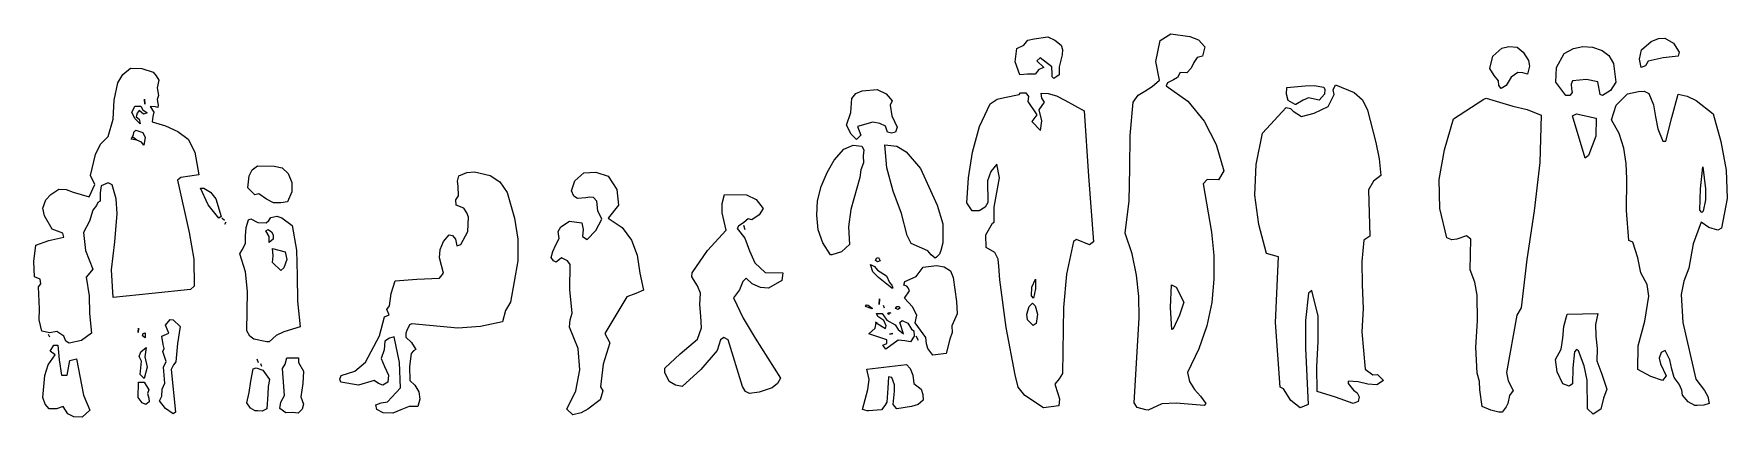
# Model space of a CAD drawing. Header units: metres. Extents: x 27.5 to 35.97, y 49.09 to 51.
import ezdxf

# ---------------------------------------------------------------- set-up
doc = ezdxf.new("R2010")
doc.units = ezdxf.units.M
doc.header["$MEASUREMENT"] = 0
doc.layers.add('PIBITOS', color=8, linetype='Continuous')

msp = doc.modelspace()

# ---------------------------------------------------------------- linework, layer by layer
at = {"layer": 'PIBITOS', "linetype": 'Continuous'}
for points in [[(32.6044, 50.7784), (32.5959, 50.7874), (32.5962, 50.8027), (32.5948, 50.8378), (32.5367, 50.8829), (32.5188, 50.8679), (32.5553, 50.8343), (32.5288, 50.8239), (32.5107, 50.8002), (32.4735, 50.801), (32.434, 50.7975), (32.4113, 50.8616), (32.4194, 50.9293), (32.4548, 50.946), (32.475, 50.9697), (32.5059, 50.9778), (32.574, 50.9872), (32.6087, 50.9711), (32.641, 50.9463), (32.6471, 50.9243), (32.6465, 50.898), (32.632, 50.837), (32.6312, 50.7976), (32.62, 50.789), (32.6044, 50.7784)], [(33.0651, 49.121), (33.0215, 49.1329), (33.0067, 49.1574), (33.0314, 49.5818), (33.0294, 49.6891), (33.0186, 49.7945), (32.9969, 49.9023), (32.962, 50.0061), (32.9809, 50.1677), (32.9844, 50.3298), (32.9859, 50.494), (33.0005, 50.6602), (33.0254, 50.6947), (33.0587, 50.7158), (33.0964, 50.7391), (33.1322, 50.7712), (33.1145, 50.8636), (33.1365, 50.9682), (33.1899, 51.0021), (33.2838, 50.9891), (33.3272, 50.9728), (33.3593, 50.937), (33.3473, 50.8913), (33.3209, 50.8831), (33.305, 50.8593), (33.2912, 50.8312), (33.2688, 50.8076), (33.236, 50.8083), (33.2223, 50.7845), (33.2023, 50.7718), (33.1735, 50.7571), (33.1666, 50.7419), (33.2744, 50.6651), (33.3554, 50.5647), (33.4164, 50.4495), (33.4551, 50.3172), (33.4278, 50.2718), (33.3709, 50.273), (33.3507, 50.2516), (33.3936, 50.0097), (33.4041, 49.8933), (33.4037, 49.7751), (33.3946, 49.6592), (33.3701, 49.5414), (33.3303, 49.4262), (33.273, 49.3092), (33.2829, 49.263), (33.3083, 49.223), (33.3382, 49.1895), (33.3637, 49.1539), (33.3569, 49.143), (33.217, 49.1549), (33.1446, 49.1521), (33.076, 49.1208), (33.0651, 49.121)], [(35.5409, 50.8341), (35.5331, 50.8759), (35.5429, 50.9216), (35.592, 50.9644), (35.6274, 50.9789), (35.6603, 50.9804), (35.7035, 50.9553), (35.731, 50.9109), (35.7262, 50.8913), (35.6515, 50.882), (35.5767, 50.8661), (35.563, 50.8423), (35.5409, 50.8341)], [(34.842, 50.729), (34.8292, 50.7446), (34.8275, 50.7666), (34.8062, 50.7933), (34.7851, 50.8289), (34.7996, 50.8899), (34.8443, 50.9305), (34.8795, 50.9385), (34.9211, 50.9354), (34.9512, 50.9106), (34.9787, 50.8684), (34.9825, 50.8398), (34.9729, 50.8006), (34.9489, 50.8077), (34.9248, 50.8082), (34.8915, 50.7849), (34.8665, 50.7438), (34.842, 50.729)], [(35.1851, 50.693), (35.1654, 50.6934), (35.1143, 50.7602), (35.1182, 50.8346), (35.1569, 50.9039), (35.2035, 50.9291), (35.2497, 50.9391), (35.2978, 50.9358), (35.3457, 50.9194), (35.3802, 50.8946), (35.4034, 50.8546), (35.4144, 50.7602), (35.3872, 50.7192), (35.3473, 50.6938), (35.3364, 50.6984), (35.3247, 50.7622), (35.268, 50.7744), (35.1977, 50.7672), (35.1908, 50.7498), (35.1925, 50.7279), (35.1964, 50.7081), (35.1851, 50.693)], [(27.6817, 49.4546), (27.6644, 49.4659), (27.654, 49.4902), (27.6194, 49.5129), (27.5842, 49.5071), (27.545, 49.5145), (27.5309, 49.5718), (27.5321, 49.6265), (27.528, 49.7362), (27.5393, 49.7512), (27.5354, 49.7754), (27.5072, 49.787), (27.5045, 49.8637), (27.515, 49.9445), (27.5791, 49.9694), (27.6539, 49.9853), (27.65, 50.0051), (27.5957, 50.026), (27.5577, 50.0926), (27.5498, 50.13), (27.5639, 50.1713), (27.5886, 50.1992), (27.6286, 50.2246), (27.6658, 50.2238), (27.7005, 50.2099), (27.781, 50.1862), (27.8087, 50.2491), (27.7878, 50.2934), (27.812, 50.398), (27.8373, 50.45), (27.8753, 50.4886), (27.9014, 50.5756), (27.9056, 50.6697), (27.9251, 50.7569), (27.9501, 50.798), (27.988, 50.83), (28.045, 50.8287), (28.1015, 50.81), (28.1164, 50.7921), (28.1291, 50.7699), (28.1217, 50.7329), (28.1274, 50.6933), (28.1204, 50.6737), (28.1263, 50.6451), (28.1239, 50.6342), (28.113, 50.6367), (28.0868, 50.6394), (28.1037, 50.6106), (28.0988, 50.5888), (28.096, 50.5626), (28.1635, 50.5414), (28.2242, 50.5137), (28.2759, 50.4754), (28.3095, 50.4111), (28.3289, 50.2968), (28.2388, 50.2834), (28.2232, 50.2706), (28.2809, 50.0087), (28.3043, 49.8745), (28.3057, 49.7409), (28.2878, 49.7238), (28.0968, 49.7039), (27.9014, 49.6841), (27.8935, 49.8223), (27.9097, 49.9621), (27.9216, 50.1042), (27.9166, 50.1766), (27.8963, 50.2472), (27.8768, 50.2564), (27.8414, 50.2418), (27.8363, 50.2069), (27.8353, 50.1653), (27.8243, 50.159), (27.8173, 50.1438), (27.7993, 50.1201), (27.7828, 50.0657), (27.753, 50.0094), (27.762, 49.9194), (27.7993, 49.8244), (27.7836, 49.8072), (27.7656, 49.7857), (27.7811, 49.6911), (27.7835, 49.6035), (27.7923, 49.5047), (27.7433, 49.4685), (27.6817, 49.4546)], [(31.6186, 50.4738), (31.5907, 50.5007), (31.5676, 50.545), (31.5887, 50.6081), (31.5946, 50.6781), (31.6149, 50.7039), (31.6458, 50.7164), (31.7205, 50.7235), (31.766, 50.7028), (31.7959, 50.6671), (31.7866, 50.6454), (31.7942, 50.5926), (31.8214, 50.5351), (31.8122, 50.5112), (31.7923, 50.505), (31.7727, 50.5099), (31.7624, 50.5407), (31.7343, 50.5545), (31.6993, 50.5597), (31.6222, 50.5395), (31.6388, 50.4953), (31.6186, 50.4738)], [(33.8364, 49.1325), (33.789, 49.1686), (33.753, 49.2263), (33.7357, 49.2354), (33.7122, 49.558), (33.7282, 49.8862), (33.6672, 49.9029), (33.6288, 50.0483), (33.6101, 50.1955), (33.6157, 50.3487), (33.6477, 50.5057), (33.7666, 50.6345), (33.7884, 50.6296), (33.8012, 50.6162), (33.8423, 50.589), (33.9061, 50.6051), (33.977, 50.6386), (34.0068, 50.6993), (34.0007, 50.7213), (34.0122, 50.7473), (34.1056, 50.708), (34.1486, 50.6721), (34.1737, 50.6211), (34.2139, 50.4581), (34.2319, 50.3767), (34.2388, 50.2933), (34.2031, 50.2656), (34.1781, 50.2223), (34.1839, 49.99), (34.155, 49.971), (34.1439, 49.8639), (34.1457, 49.7477), (34.1518, 49.6293), (34.1448, 49.5112), (34.1604, 49.3246), (34.1993, 49.2975), (34.2234, 49.2992), (34.2534, 49.2678), (34.2201, 49.2467), (34.1741, 49.2499), (34.1262, 49.2619), (34.0759, 49.2652), (34.0756, 49.2542), (34.1034, 49.2208), (34.1206, 49.2072), (34.1311, 49.1873), (34.1262, 49.1633), (34.1019, 49.1529), (34.0128, 49.1855), (33.9214, 49.2138), (33.9197, 49.3365), (33.9269, 49.4634), (33.9254, 49.5905), (33.8953, 49.7182), (33.8775, 49.7055), (33.8635, 49.5678), (33.8627, 49.4298), (33.8762, 49.1491), (33.8364, 49.1325)], [(33.8107, 50.6488), (33.7761, 50.6693), (33.7681, 50.7002), (33.7688, 50.733), (33.861, 50.7419), (33.907, 50.7431), (33.955, 50.7355), (33.9592, 50.7244), (33.9586, 50.7003), (33.9317, 50.6703), (33.8772, 50.6824), (33.8506, 50.6699), (33.8151, 50.6487), (33.8107, 50.6488)], [(35.8103, 49.1436), (35.7756, 49.1619), (35.7479, 49.1954), (35.744, 49.2196), (35.7316, 49.2505), (35.706, 49.2839), (35.6938, 49.3258), (35.6839, 49.372), (35.6608, 49.4186), (35.6409, 49.408), (35.6315, 49.3798), (35.6374, 49.3512), (35.6668, 49.2914), (35.6487, 49.2677), (35.59, 49.2887), (35.5251, 49.323), (35.5255, 49.4413), (35.5589, 49.5654), (35.5792, 49.6898), (35.5717, 49.7491), (35.5401, 49.8067), (35.5243, 49.8816), (35.4997, 49.961), (35.4802, 49.968), (35.4682, 50.1194), (35.4695, 50.2771), (35.4668, 50.3538), (35.4554, 50.4307), (35.4307, 50.5035), (35.3928, 50.5723), (35.4163, 50.6462), (35.4723, 50.702), (35.5273, 50.7139), (35.5558, 50.7154), (35.5797, 50.704), (35.6025, 50.6465), (35.6121, 50.5872), (35.624, 50.5278), (35.6489, 50.4659), (35.6642, 50.4655), (35.6953, 50.5831), (35.7264, 50.7007), (35.7721, 50.691), (35.8155, 50.6681), (35.9016, 50.6027), (35.9402, 50.4638), (35.9655, 50.3209), (35.9711, 50.1784), (35.9437, 50.03), (35.9238, 50.0195), (35.8803, 50.0336), (35.8415, 50.0608), (35.8018, 49.9521), (35.7794, 49.8299), (35.7539, 49.7648), (35.7415, 49.6993), (35.7493, 49.559), (35.8154, 49.2749), (35.8579, 49.2192), (35.8748, 49.1882), (35.8806, 49.153), (35.8541, 49.1449), (35.8212, 49.1434), (35.8103, 49.1436)], [(28.0367, 50.5529), (28.0109, 50.5776), (27.9941, 50.6086), (28.0101, 50.6411), (28.0386, 50.6405), (28.0492, 50.6227), (28.0707, 50.6069), (28.0531, 50.6008), (28.0316, 50.6188), (28.0203, 50.6059), (28.0155, 50.5863), (28.0306, 50.575), (28.0367, 50.5529)], [(28.0586, 50.651), (28.0569, 50.6752), (28.0586, 50.651)], [(32.5528, 49.1323), (32.4599, 49.1935), (32.4258, 49.2359), (32.4118, 49.2975), (32.3666, 49.5329), (32.3347, 49.7724), (32.3296, 49.8404), (32.326, 49.8755), (32.3092, 49.9088), (32.266, 49.9338), (32.2652, 49.9974), (32.2971, 50.0558), (32.306, 50.06), (32.3055, 50.1345), (32.3202, 50.2086), (32.3328, 50.2828), (32.319, 50.351), (32.2897, 50.3144), (32.2733, 50.2666), (32.2753, 50.1592), (32.2617, 50.1354), (32.2306, 50.1164), (32.1956, 50.1172), (32.1701, 50.1572), (32.1773, 50.2819), (32.1977, 50.4107), (32.2333, 50.5391), (32.2862, 50.6518), (32.3218, 50.6752), (32.357, 50.6831), (32.4318, 50.699), (32.4386, 50.7076), (32.4649, 50.707), (32.4776, 50.6892), (32.4748, 50.663), (32.5194, 50.5963), (32.5103, 50.5834), (32.4946, 50.564), (32.5374, 50.5193), (32.545, 50.5673), (32.5309, 50.6223), (32.558, 50.6612), (32.5453, 50.6812), (32.5415, 50.7054), (32.5765, 50.7046), (32.6179, 50.6927), (32.659, 50.6699), (32.7564, 50.6174), (32.7777, 50.2905), (32.8033, 49.9614), (32.7832, 49.9465), (32.7181, 49.9742), (32.7025, 49.9636), (32.6683, 49.8001), (32.6536, 49.6339), (32.6485, 49.3033), (32.6304, 49.2774), (32.6101, 49.2494), (32.6244, 49.203), (32.6326, 49.1766), (32.6296, 49.1416), (32.5528, 49.1323)], [(34.8304, 49.1105), (34.789, 49.1202), (34.7456, 49.1387), (34.7343, 49.2222), (34.733, 49.2638), (34.7208, 49.3057), (34.7149, 49.4351), (34.7222, 49.5663), (34.7206, 49.6956), (34.7089, 49.7594), (34.6862, 49.8212), (34.6896, 49.9745), (34.668, 49.9925), (34.6195, 49.976), (34.5953, 49.9722), (34.5692, 49.9815), (34.5353, 50.129), (34.5319, 50.2737), (34.5571, 50.4221), (34.6021, 50.5766), (34.7554, 50.6762), (34.7665, 50.6803), (34.8992, 50.6401), (34.9711, 50.6232), (35.0406, 50.5954), (35.0354, 50.3589), (35.0059, 50.1164), (34.9699, 49.8741), (34.9405, 49.6316), (34.9199, 49.5948), (34.8676, 49.309), (34.8755, 49.2672), (34.9007, 49.2185), (34.8826, 49.1926), (34.8751, 49.1533), (34.866, 49.136), (34.8457, 49.1102), (34.8304, 49.1105)], [(35.2615, 50.3802), (35.1982, 50.5919), (35.2182, 50.6024), (35.3163, 50.5805), (35.3143, 50.4908), (35.2771, 50.393), (35.2615, 50.3802)], [(28.054, 50.4452), (28.0434, 50.4608), (28.0195, 50.4701), (27.9911, 50.4751), (28.0026, 50.4967), (28.0051, 50.5098), (28.0141, 50.5206), (28.0488, 50.5089), (28.0614, 50.4845), (28.054, 50.4452)], [(28.0195, 50.4701), (28.0001, 50.4858)], [(31.4875, 49.8962), (31.4494, 49.9562), (31.4268, 50.0224), (31.4196, 50.0949), (31.4234, 50.1671), (31.4403, 50.239), (31.4703, 50.3084), (31.5068, 50.3712), (31.554, 50.4249), (31.6004, 50.4458), (31.6441, 50.4404), (31.6547, 50.4226), (31.6518, 50.392), (31.6532, 50.357), (31.6393, 50.3222), (31.6341, 50.2829), (31.5889, 50.124), (31.5782, 50.0366), (31.5829, 49.9489), (31.565, 49.9318), (31.5426, 49.9125), (31.4941, 49.8961), (31.4875, 49.8962)], [(32.0107, 49.8803), (31.9913, 49.8961), (31.9743, 49.9162), (31.8918, 49.953), (31.8708, 49.9929), (31.8426, 50.1031), (31.8012, 50.2157), (31.7688, 50.3325), (31.7603, 50.4466), (31.8194, 50.4409), (31.8669, 50.4114), (31.9374, 50.3288), (32.0209, 50.1451), (32.0495, 50.0525), (32.0496, 49.9561), (32.04, 49.9191), (32.033, 49.8995), (32.0174, 49.8845), (32.0107, 49.8803)], [(28.7026, 50.1571), (28.668, 50.1754), (28.6291, 50.2025), (28.6093, 50.1964), (28.575, 50.2322), (28.5807, 50.2912), (28.5967, 50.3215), (28.6235, 50.3428), (28.7067, 50.341), (28.7459, 50.3314), (28.776, 50.3044), (28.7946, 50.258), (28.7936, 50.212), (28.7728, 50.1621), (28.7398, 50.1563), (28.7026, 50.1571)], [(29.2511, 49.1067), (29.2186, 49.1227), (29.2148, 49.1469), (29.2413, 49.1573), (29.272, 49.161), (29.3371, 49.2318), (29.3334, 49.359), (29.3055, 49.4866), (29.2835, 49.4805), (29.2591, 49.4657), (29.2559, 49.422), (29.2418, 49.3785), (29.2584, 49.3387), (29.2772, 49.2945), (29.2742, 49.2595), (29.2498, 49.2447), (29.2281, 49.2539), (29.2065, 49.2676), (29.1271, 49.2452), (29.0398, 49.2603), (29.0336, 49.2758), (29.0406, 49.2931), (29.109, 49.3157), (29.1625, 49.3605), (29.2334, 49.4926), (29.2573, 49.5863), (29.2817, 49.5967), (29.2691, 49.6232), (29.2827, 49.6426), (29.2906, 49.7038), (29.3117, 49.7669), (29.4192, 49.7754), (29.5332, 49.7795), (29.5535, 49.8053), (29.5333, 49.8824), (29.5364, 49.924), (29.5526, 49.9631), (29.5818, 49.9975), (29.5971, 49.9928), (29.612, 49.9749), (29.62, 49.9419), (29.6399, 49.948), (29.6742, 50.013), (29.678, 50.0852), (29.6697, 50.1072), (29.6549, 50.1295), (29.6158, 50.1457), (29.6142, 50.172), (29.6277, 50.1914), (29.6266, 50.2396), (29.6228, 50.266), (29.63, 50.2921), (29.6698, 50.3088), (29.7071, 50.3123), (29.7855, 50.2931), (29.8352, 50.2613), (29.8713, 50.2079), (29.9079, 50.0801), (29.9252, 49.9746), (29.9251, 49.8672), (29.8876, 49.66), (29.8626, 49.6189), (29.8482, 49.5623), (29.7382, 49.5384), (29.6241, 49.53), (29.3946, 49.5526), (29.3835, 49.5462), (29.3697, 49.5181), (29.3651, 49.505), (29.3646, 49.4853), (29.3925, 49.4584), (29.4136, 49.4229), (29.4025, 49.4166), (29.3913, 49.4037), (29.3833, 49.3381), (29.3839, 49.268), (29.4097, 49.2456), (29.4287, 49.2123), (29.4344, 49.1749), (29.4249, 49.1379), (29.3811, 49.1389), (29.3391, 49.1223), (29.2993, 49.1056), (29.2511, 49.1067)], [(30.1994, 49.0967), (30.1694, 49.1258), (30.2152, 49.2168), (30.235, 49.3215), (30.2264, 49.429), (30.1828, 49.5351), (30.1858, 49.5723), (30.1953, 49.605), (30.1847, 49.7235), (30.1853, 49.8483), (30.1726, 49.8661), (30.1423, 49.8821), (30.1155, 49.8608), (30.1025, 49.8677), (30.0919, 49.8833), (30.0991, 49.9138), (30.1152, 49.9463), (30.1312, 49.9788), (30.1254, 50.0139), (30.1391, 50.0377), (30.1835, 50.0652), (30.2447, 50.0573), (30.2505, 50.0243), (30.2476, 49.9893), (30.2713, 49.9735), (30.3139, 50.0185), (30.3437, 50.0748), (30.3249, 50.1169), (30.3194, 50.1652), (30.3022, 50.1831), (30.2848, 50.1857), (30.265, 50.1817), (30.2233, 50.1783), (30.2038, 50.1896), (30.1934, 50.2162), (30.2099, 50.2662), (30.2546, 50.3068), (30.3138, 50.3099), (30.3769, 50.291), (30.4192, 50.2243), (30.4284, 50.1453), (30.3766, 50.0807), (30.4457, 50.0332), (30.4925, 49.9708), (30.5215, 49.8957), (30.5348, 49.8056), (30.5527, 49.7197), (30.5151, 49.703), (30.4687, 49.6865), (30.3595, 49.5028), (30.3848, 49.4562), (30.3517, 49.3496), (30.3383, 49.236), (30.3488, 49.2161), (30.3369, 49.1725), (30.2745, 49.1257), (30.2412, 49.1067), (30.1994, 49.0967)], [(35.8447, 50.1089), (35.834, 50.1201), (35.8386, 50.2273), (35.8498, 50.3366), (35.8627, 50.2268), (35.8636, 50.172), (35.8514, 50.1153), (35.8447, 50.1089)], [(28.4293, 50.0799), (28.376, 50.1468), (28.3384, 50.2308), (28.3537, 50.2305), (28.3883, 50.21), (28.4139, 50.1766), (28.4404, 50.0884), (28.4293, 50.0799)], [(31.0823, 49.2042), (31.0628, 49.2134), (31.048, 49.2378), (30.9765, 49.4716), (30.9549, 49.483), (30.9371, 49.4725), (30.9206, 49.4181), (30.8396, 49.3235), (30.7457, 49.238), (30.713, 49.2452), (30.6806, 49.2635), (30.6597, 49.3078), (30.6601, 49.3297), (30.7362, 49.4024), (30.8233, 49.475), (30.842, 49.5315), (30.839, 49.5908), (30.8337, 49.6478), (30.8371, 49.7047), (30.8226, 49.7423), (30.7951, 49.7867), (30.7955, 49.8064), (30.8725, 49.9186), (30.9667, 50.0195), (30.9468, 50.1075), (30.9456, 50.1535), (30.9575, 50.1993), (31.067, 50.1969), (31.1169, 50.1739), (31.151, 50.1293), (31.1305, 50.0969), (31.0949, 50.0714), (31.0753, 50.0762), (31.0552, 50.0591), (31.0285, 50.04), (31.0217, 50.0292), (31.06, 49.9802), (31.0827, 49.9161), (31.1099, 49.8564), (31.1614, 49.8093), (31.249, 49.8073), (31.2437, 49.768), (31.1772, 49.73), (31.1378, 49.7331), (31.0966, 49.7515), (31.0666, 49.7807), (31.0487, 49.7636), (31.0324, 49.7223), (31.0031, 49.6813), (31.0512, 49.5795), (31.1103, 49.4796), (31.2373, 49.2797), (31.2236, 49.2537), (31.1969, 49.2324), (31.1306, 49.2097), (31.0823, 49.2042)], [(28.4575, 50.0683), (28.4446, 50.0795)], [(28.4593, 50.0507), (28.4661, 50.0615)], [(28.6697, 49.4612), (28.6043, 49.4758), (28.5849, 49.4894), (28.5702, 49.516), (28.5723, 49.7131), (28.5635, 49.8119), (28.5349, 49.9023), (28.5463, 49.9218), (28.5623, 49.9543), (28.5631, 49.9915), (28.5662, 50.033), (28.5781, 50.0722), (28.5891, 50.0763), (28.6237, 50.0581), (28.6653, 50.0571), (28.6787, 50.0678), (28.69, 50.0829), (28.7187, 50.091), (28.7447, 50.0817), (28.7965, 50.0433), (28.8178, 49.9202), (28.8216, 49.793), (28.8232, 49.6659), (28.8357, 49.5364), (28.7541, 49.5119), (28.7164, 49.4931), (28.6807, 49.461), (28.6697, 49.4612)], [(31.061, 50.0218), (31.0549, 50.0438)], [(28.6807, 49.9582), (28.6814, 49.9889), (28.6645, 50.0177), (28.6756, 50.0241), (28.6928, 50.0127), (28.7013, 49.9972), (28.7008, 49.9753), (28.6807, 49.9582)], [(28.7389, 49.8189), (28.6982, 49.8593), (28.7011, 49.8921), (28.6976, 49.9294), (28.7607, 49.9126), (28.7686, 49.873), (28.7546, 49.8317), (28.7389, 49.8189)], [(31.7234, 49.8626), (31.7126, 49.8694), (31.7172, 49.8802), (31.7282, 49.8844), (31.7366, 49.8666), (31.7234, 49.8626)], [(31.7949, 49.7295), (31.7282, 49.7836), (31.7003, 49.8127), (31.688, 49.848), (31.7075, 49.8388), (31.7224, 49.821), (31.7678, 49.7915), (31.7824, 49.7583), (31.7952, 49.7449), (31.7993, 49.7295), (31.7949, 49.7295)], [(32, 49.3943), (31.9744, 49.4277), (31.9684, 49.4519), (31.9647, 49.4827), (31.9115, 49.5561), (31.919, 49.5954), (31.898, 49.6375), (31.8573, 49.68), (31.8822, 49.7167), (31.876, 49.7321), (31.8696, 49.741), (31.8544, 49.7458), (31.8592, 49.7632), (31.9167, 49.7882), (31.9506, 49.8356), (32.0186, 49.8429), (32.0558, 49.8377), (32.0882, 49.8173), (32.1006, 49.7841), (32.1176, 49.6633), (32.1206, 49.6019), (32.0952, 49.5411), (32.0967, 49.5082), (32.085, 49.4756), (32.0659, 49.4038), (32, 49.3943)], [(32.5035, 49.681), (32.4928, 49.6922), (32.4938, 49.736), (32.5122, 49.775), (32.5133, 49.7268), (32.5035, 49.681)], [(33.1944, 49.5234), (33.1881, 49.6331), (33.1928, 49.7469), (33.2166, 49.7354), (33.2544, 49.6601), (33.2333, 49.5948), (33.2011, 49.5276), (33.1944, 49.5234)], [(31.6962, 49.6266), (31.6636, 49.6383), (31.6682, 49.6469), (31.6769, 49.6445), (31.6963, 49.631), (31.6962, 49.6266)], [(31.7318, 49.6477), (31.7324, 49.6762), (31.7318, 49.6477)], [(31.7576, 49.6296), (31.7535, 49.6428)], [(31.8254, 49.6237), (31.8124, 49.6284), (31.8192, 49.6392), (31.8301, 49.639), (31.8366, 49.6322), (31.8254, 49.6237)], [(32.5005, 49.5431), (32.4727, 49.5722), (32.4689, 49.6008), (32.4807, 49.6377), (32.4986, 49.6549), (32.5114, 49.6414), (32.5236, 49.5995), (32.5161, 49.5537), (32.5005, 49.5431)], [(28.0267, 49.5083), (28.0272, 49.5302), (28.0267, 49.5083)], [(28.2018, 49.1014), (28.1629, 49.1285), (28.1331, 49.1664), (28.1446, 49.1903), (28.1454, 49.2253), (28.1592, 49.2556), (28.1557, 49.2952), (28.1521, 49.3347), (28.1659, 49.3628), (28.1495, 49.4136), (28.1564, 49.4288), (28.1503, 49.4486), (28.1446, 49.4903), (28.18, 49.5049), (28.1634, 49.5447), (28.1859, 49.5727), (28.2012, 49.5723), (28.2355, 49.5387), (28.2227, 49.4536), (28.2141, 49.3618), (28.2028, 49.3467), (28.1913, 49.3228), (28.2129, 49.1099), (28.2018, 49.1014)], [(31.7641, 49.4257), (31.7492, 49.4458), (31.7691, 49.4541), (31.7695, 49.4716), (31.6803, 49.5021), (31.7116, 49.5299), (31.7166, 49.556), (31.762, 49.5287), (31.7667, 49.5418), (31.7541, 49.5684), (31.7239, 49.5887), (31.7176, 49.6042), (31.7461, 49.6036), (31.7695, 49.5702), (31.8106, 49.5474), (31.8254, 49.523), (31.8534, 49.5026), (31.8349, 49.5578), (31.8461, 49.5685), (31.8743, 49.5547), (31.8933, 49.5258), (31.9041, 49.5168), (31.9057, 49.4905), (31.8876, 49.4625), (31.8592, 49.4675), (31.8264, 49.4704), (31.7641, 49.4257)], [(31.7232, 49.5559), (31.7123, 49.5605)], [(31.7789, 49.5985), (31.7747, 49.6073), (31.7835, 49.6093), (31.79, 49.607), (31.779, 49.6029), (31.7789, 49.5985)], [(35.3011, 49.1001), (35.2732, 49.127), (35.272, 49.2694), (35.2561, 49.3421), (35.2271, 49.4172), (35.2184, 49.4239), (35.2072, 49.411), (35.1989, 49.3324), (35.1971, 49.2514), (35.1815, 49.2408), (35.1489, 49.2524), (35.1218, 49.3122), (35.1122, 49.3737), (35.1418, 49.4256), (35.1496, 49.4802), (35.1553, 49.5392), (35.172, 49.6002), (35.3254, 49.6034), (35.3132, 49.5489), (35.3141, 49.4897), (35.3215, 49.4282), (35.3201, 49.3669), (35.345, 49.3007), (35.3696, 49.2256), (35.3533, 49.18), (35.3389, 49.1256), (35.3011, 49.1001)], [(27.7042, 49.0861), (27.6739, 49.1021), (27.6506, 49.1376), (27.6175, 49.1274), (27.5802, 49.126), (27.561, 49.1506), (27.5486, 49.1837), (27.5598, 49.293), (27.5763, 49.3474), (27.6103, 49.397), (27.5866, 49.4151), (27.6048, 49.4453), (27.6245, 49.4449), (27.6316, 49.3724), (27.6431, 49.2955), (27.6716, 49.2949), (27.6841, 49.3691), (27.7172, 49.3771), (27.7526, 49.1945), (27.7838, 49.1194), (27.7458, 49.0852), (27.7042, 49.0861)], [(27.5838, 49.4852), (27.5775, 49.4985)], [(28.0612, 49.4812), (28.0483, 49.4925), (28.0507, 49.5034), (28.0618, 49.5075), (28.0612, 49.4812)], [(31.7832, 49.4998), (31.7987, 49.5038), (31.7832, 49.4998)], [(31.9271, 49.4681), (31.9167, 49.4903)], [(28.0567, 49.2776), (28.0352, 49.2978), (28.0433, 49.3655), (28.0307, 49.3877), (28.0399, 49.4116), (28.0667, 49.4329), (28.0591, 49.3871), (28.0711, 49.3343), (28.0567, 49.2776)], [(28.628, 49.357), (28.6218, 49.3747)], [(28.7648, 49.1065), (28.7347, 49.129), (28.7397, 49.1596), (28.758, 49.1942), (28.7478, 49.3281), (28.7614, 49.3497), (28.7687, 49.3824), (28.8278, 49.3811), (28.8274, 49.3592), (28.8527, 49.3148), (28.8491, 49.2536), (28.8389, 49.1859), (28.8534, 49.1505), (28.8463, 49.1244), (28.8261, 49.1051), (28.7999, 49.1079), (28.7648, 49.1065)], [(28.6117, 49.1164), (28.5879, 49.1301), (28.5688, 49.1568), (28.5809, 49.2091), (28.5887, 49.2659), (28.601, 49.3269), (28.6165, 49.331), (28.6491, 49.3193), (28.6831, 49.2726), (28.6757, 49.2377), (28.6749, 49.2004), (28.6689, 49.1261), (28.6467, 49.1156), (28.6227, 49.1162), (28.6117, 49.1164)], [(28.6451, 49.3391), (28.6388, 49.3524)], [(31.6718, 49.1167), (31.6479, 49.1238), (31.6742, 49.224), (31.6819, 49.2742), (31.6699, 49.3249), (31.8675, 49.349), (31.8868, 49.3288), (31.8992, 49.2957), (31.9049, 49.254), (31.9415, 49.2247), (31.9496, 49.1982), (31.9512, 49.1697), (31.9266, 49.1483), (31.8935, 49.1381), (31.8188, 49.1266), (31.8018, 49.1489), (31.8076, 49.2145), (31.8083, 49.2473), (31.7938, 49.2827), (31.7786, 49.2874), (31.7751, 49.2306), (31.7692, 49.1606), (31.76, 49.1433), (31.742, 49.1218), (31.6784, 49.1166), (31.6718, 49.1167)], [(28.0648, 49.1482), (28.0453, 49.1574), (28.0262, 49.1841), (28.0278, 49.2607), (28.0563, 49.2601), (28.0796, 49.2224), (28.0726, 49.2028), (28.0787, 49.1808), (28.0804, 49.161), (28.0648, 49.1482)]]:
    msp.add_lwpolyline(points, dxfattribs=at)

doc.saveas('drawing.dxf')
